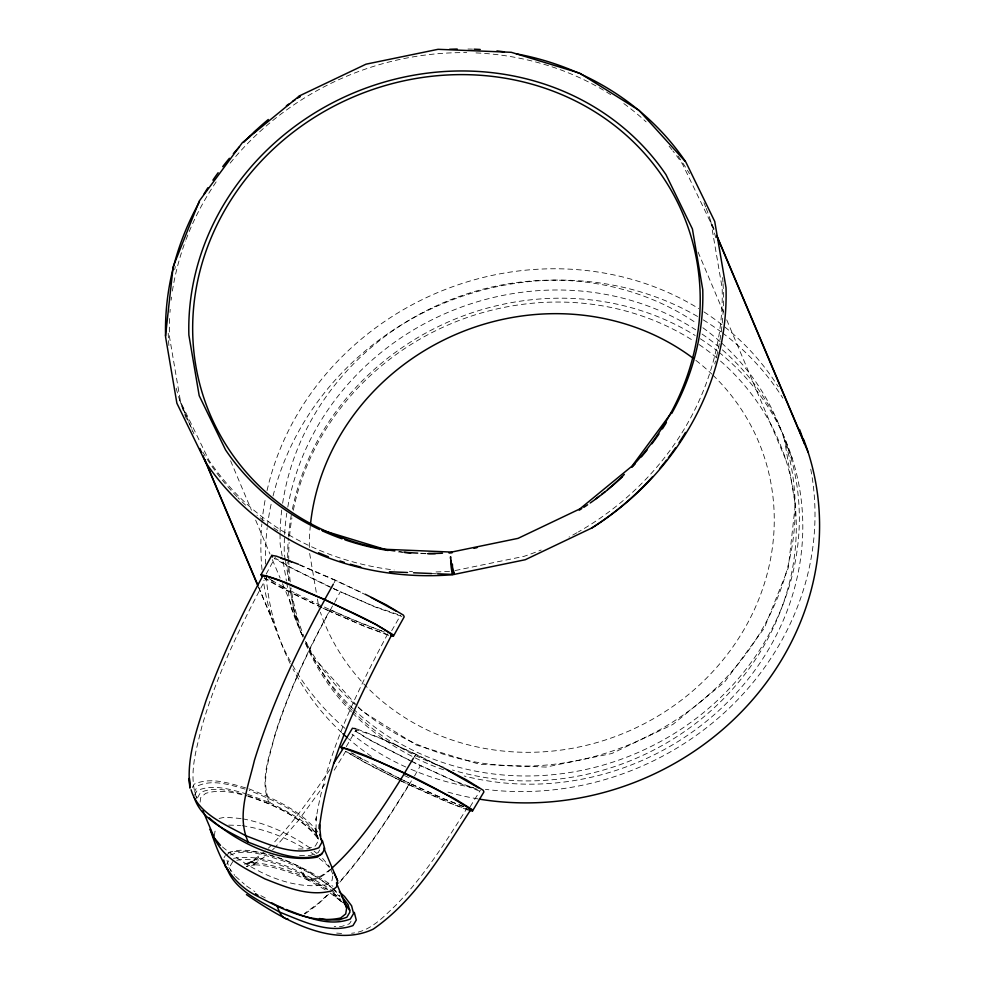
<?xml version="1.0" encoding="UTF-8"?>
<svg xmlns="http://www.w3.org/2000/svg" width="985" height="985" viewBox="0 0 985 985"><rect width="100%" height="100%" fill="white"/><g stroke="black" fill="none" stroke-linecap="round" stroke-linejoin="round"><path stroke-width="0.74" stroke-dasharray="4.92 3.69" d="M200.115 802.135L200.706 797.579L205.643 793.381C219.015 789.182 233.334 792.211 246.472 795.929M214.373 835.908L214.964 831.352L217.931 828.841M332.745 876.071L332.007 880.602L326.909 884.69C288.223 890.76 249.488 869.386 220.492 845.364M267.181 576.176C241.263 624.256 217.192 673.752 201.925 726.376C196.471 749.203 188.344 774.136 196.335 797.308M266.196 574.07L275.381 557.042M387.807 634.709L365.09 626.46L329.655 611.143C307.283 651.971 287.485 694.462 273.892 739.058C269.09 759.484 260.077 782.681 270.296 802.886C287.423 811.492 305.387 820.493 318.02 835.292M192.334 787.508L194.205 784.146C211.295 776.439 230.539 783.728 247.481 788.406M194.501 795.24L197 790.758C212.649 783.592 230.465 789.416 246.127 793.812M197.517 797.813L200.46 792.531C215.099 785.808 231.758 791.164 246.422 795.277M334.075 582.8L335.516 580.227L363.785 593.561M322.994 608.201L329.729 611.328L333.817 603.386M334.752 602.315L340.354 591.689L374.004 606.255L399.159 614.935M387.745 633.835C356.508 692.48 326.146 753.919 315.902 820.197L316.345 815.186L315.914 833.212L315.68 827.265L316.887 837.693L315.926 831.155L318.34 840.71L315.385 846.004L307.665 848.861L297.285 849.021M319.657 849.969L318.18 852.616L310.46 855.472L298.603 855.657M391.685 630.708L400.624 615.194M346.277 746.655L356.041 729.848C386.514 738.676 414.673 754.362 443.238 767.992M345.723 751.309L333.349 771.6M414.414 757.108L415.941 754.535M224.051 857.664L225.38 855.46M226.735 864.19L228.729 860.878M232.817 861.604L229.69 866.825L230.81 871.208M414.291 756.763L415.818 754.227L443.878 768.054M401.166 780.994L409.181 784.885L413.54 777.067M414.513 775.995L420.472 765.53L453.888 780.711L478.907 789.921M351.079 921.16L349.515 923.77L341.66 926.466L334.198 926.442M463.406 806.383L442.006 798.035L409.625 783.321C388.336 818.363 365.534 852.727 338.224 883.41M329.864 769.519C312.676 795.326 294.675 820.837 273.239 843.345M470.104 810.052L453.753 804.597L409.107 784.713C388.028 819.298 365.497 853.244 338.569 883.594M470.128 806.777L480.372 790.216M467.653 807.232C446.131 841.338 424.437 875.788 396.229 904.87C383.436 916.9 370.225 931.687 351.596 933.251M325.087 783.937L297.999 821.047L275.443 847.038M328.424 894.392L317.687 904.562L304.845 914.031M272.525 849.883L274.47 847.986M268.351 848.196L271.257 845.376M327.008 895.279L318.327 903.343L304.279 913.637M265.445 851.015L247.863 864.214L258.624 857.627L253.231 860.915M331.662 868.881C324.878 874.348 316.936 881.329 307.591 879.888C290.144 871.947 271.638 865.101 252.258 864.682L254.856 864.818L246.447 866.406L255.041 863.389L266.036 855.817M226.821 854.808L229.874 852.357C266.701 846.287 303.663 866.16 332.031 888.051M330.628 869.102C324.311 873.941 317.158 879.864 308.687 878.915C289.959 870.543 270.272 862.958 249.488 862.688L253.404 862.725L244.206 864.091L253.379 860.853M228.089 852.776C245.585 846.066 264.62 854.057 281.587 858.969C299.748 865.938 317.17 874.828 332.918 886.315M230.133 855.078C246.989 847.999 265.531 855.657 281.969 860.471C299.132 867.059 315.582 875.468 330.455 886.303M233.543 858.354C267.427 853.01 301.139 871.269 329.261 888.593M236.745 860.25C268.745 855.214 300.585 872.464 327.143 888.815M219.126 818.424L225.036 817.193L241.399 818.56M455.23 570.524L524.032 556.34A280.356 257.885 -22.9 0 0 541.171 549.999M228.655 825.134L240.623 825.418M431.615 573.529L437.635 573.787M336.685 933.103L342.718 933.521M401.868 616.45L376.061 607.4L331.071 587.639M242.064 825.676C264.706 829.001 286.45 837.595 306.015 849.365M242.839 818.855C267.785 823.546 291.24 834.763 311.937 849.292M245.043 789.083C229.948 784.848 212.785 779.012 197.665 785.907L194.722 791.201L196.778 798.49M247.506 794.218L270.296 802.886M247.838 795.695C274.15 804.942 301.915 817.094 319.066 840.033C306.729 812.736 275.098 801.297 249.291 790.327M247.9 796.36C274.15 804.536 300.905 816.774 318.931 838.198M381.712 630.917L362.714 623.85L330.123 609.74C308.6 648.758 289.615 689.352 275.775 731.769C270.038 754.756 258.55 780.883 269.681 803.982M384.519 632.087L347.742 617.681L312.442 601.65M388.767 635.35L365.287 626.719L329.729 611.328M357.136 729.06L380.493 738.171L415.818 754.227M479.276 791.004L455.92 781.893L413.922 762.599M463.676 806.703L442.967 798.589L402.914 780.182M467.863 810.039L444.506 800.94L409.181 784.885M299.391 564.959L335.651 580.547L364.524 594.189M248.873 788.813C274.052 798.773 300.844 810.286 317.97 832.14M299.957 564.836L335.516 580.227M329.655 611.143L293.37 593.893L264.411 577.801M332.13 587.873L291.991 568.173L276.059 558.63M333.509 588.513L340.354 591.689M329.729 587.011L289.368 567.151L274.926 558.667M321.652 607.573L278.595 586.457L264.165 577.986M399.073 779.874L409.107 784.713M409.575 760.248L372.465 741.188L362.308 735.303L356.681 731.412L356.041 729.848M410.942 760.9L420.472 765.53M412.58 761.947L369.855 740.117L353.172 729.787M399.073 778.199L351.78 753.365M400.39 778.839L409.625 783.321M401.56 779.517L375.691 766.613M399.824 780.342L373.093 766.995L345.329 751.296M295.943 593.623L312.861 601.724M396.561 778.667L363.108 761.516L345.415 751.001M282.03 586.469L296.805 593.918M260.89 895.636L267.28 899.046M283.274 586.949L268.425 578.478M363.12 759.743L351.103 752.54M327.648 889.738L305.227 877.007L300.117 866.763M310.952 852.505L315.889 855.657M325.272 889.8L304.414 877.93L299.477 867.834M330.147 892.989L341.733 901.78M268.942 578.441L273.35 581.396M330.529 889.443L339.825 896.535M246.521 886.02L254.906 891.634M332.795 892.915L339.603 898.061M319.14 858.317L326.737 864.534L331.354 869.841M342.718 902.58L333.435 894.762L344.701 904.279M314.067 851.114L316.197 852.924M333.102 888.962L339.887 895.981M332.647 888.224L337.03 892.065M333.139 892.829L340.81 899.551M235.55 876.416L244.329 884.099M356.976 705.716L318.093 662.4M358.011 706.848L362.049 711.035L416.286 745.029L479.609 764.298L545.998 767.081L611.919 753.488L672.878 724.443L724.726 681.916L764.335 628.073L788.32 567.779L795.289 504.615L784.54 440.16L792.162 458.21M322.587 858.354L329.766 866.972M228.865 867.6L234.713 875.32M176.167 388.176A280.294 257.824 -22.9 0 0 179.602 399.898L209.029 460.451A280.356 257.885 -22.9 0 0 394.172 569.995M330.837 869.509L332.979 874.557M706.233 208.426A280.356 257.885 -22.9 0 1 710.801 221.379L714.396 229.874M713.829 229.012L682.58 164.224A280.356 257.885 -22.9 0 0 672.878 150.89M698.07 252.049L723.729 312.799M726.721 319.866L785.796 459.724M230.588 460.783L251.471 510.23M255.644 520.117L269.976 554.026M272.365 559.677L280.122 578.035M282.498 583.686L299.218 623.246M286.684 582.517L290.71 606.107L298.332 624.158M179.578 399.898L193.934 433.892M258.55 586.863L272.316 619.442M169.605 318.512A280.356 257.885 -22.9 0 0 169.457 336.661L180.809 403.296L187.975 420.25M188.566 421.666L192.74 431.553M258.39 586.949L276.883 630.745M316.271 833.421L318.34 840.71M227.006 860.299L228.495 866.147M710.801 221.379L722.165 288.014A280.356 257.885 -22.9 0 1 578.404 531.912M309.647 553.447L316.419 593.167M317.429 599.052L318.931 607.88M285.318 559.923L284.32 554.026A260.619 239.724 -22.9 0 1 284.517 535.938M285.576 561.401L288.839 580.571M290.095 587.946L294.872 615.97A260.619 239.724 -22.9 0 0 302.998 637.393M282.166 555.971L280.159 544.176A260.619 239.724 -22.9 0 1 280.097 533.661M283.175 561.869L286.438 581.039M467.961 49.016A284.271 261.468 -22.9 0 1 472.566 49.127M810.741 469.18A280.356 257.885 -22.9 0 1 485.396 789.354M473.403 787.594A280.356 257.885 -22.9 0 1 410.006 768.866M405.857 767.032A280.356 257.885 -22.9 0 1 352.014 734.157M345.021 728.383A280.356 257.885 -22.9 0 1 291.314 663.053M290.563 661.698A280.356 257.885 -22.9 0 1 263.327 580.485M262.022 569.724A280.356 257.885 -22.9 0 1 261.825 523.971M261.961 522.444A280.356 257.885 -22.9 0 1 265.482 498.09M267.058 490.579A280.356 257.885 -22.9 0 1 698.685 308.564M703.918 311.876A280.356 257.885 -22.9 0 1 778.261 386.76M703.943 202.713A280.356 257.885 -22.9 0 1 705.679 206.998M577.075 532.663A280.356 257.885 -22.9 0 1 569.022 537.071M449.554 571.3A280.356 257.885 -22.9 0 1 432.624 572.014M412.53 571.608A280.356 257.885 -22.9 0 1 409.452 571.423M677.939 155.925A280.356 257.885 -22.9 0 1 689.512 173.766M720.552 361.113A256.789 236.203 -22.9 0 1 756.135 658.436A256.789 236.203 -22.9 0 1 452.423 770.011M443.767 767.241A256.789 236.203 -22.9 0 1 353.283 711.453M352.211 710.37A256.789 236.203 -22.9 0 1 305.436 640.176M304.857 638.772A256.789 236.203 -22.9 0 1 291.031 587.91M290.243 581.864A256.789 236.203 -22.9 0 1 288.814 562.213M288.777 560.711A256.789 236.203 -22.9 0 1 289.122 542.427M289.565 536.283A256.789 236.203 -22.9 0 1 291.905 517.876M293.321 510.279A256.789 236.203 -22.9 0 1 694.117 341.253M699.165 344.602A256.789 236.203 -22.9 0 1 717.092 358.158M477.984 798.897A280.356 257.885 -22.9 0 1 444.838 791.201M409.034 777.694A280.356 257.885 -22.9 0 1 402.077 774.358M371.37 756.369A280.356 257.885 -22.9 0 1 348.444 738.701M341.684 732.618A280.356 257.885 -22.9 0 1 292.939 668.938M290.132 663.434A280.356 257.885 -22.9 0 1 266.073 574.871M265.531 564.122A280.356 257.885 -22.9 0 1 267.194 527.64M267.378 526.113A280.356 257.885 -22.9 0 1 271.638 501.894M273.054 495.947A280.356 257.885 -22.9 0 1 697.934 316.69M703.253 319.879A280.356 257.885 -22.9 0 1 721.155 331.945M722.387 332.856A280.356 257.885 -22.9 0 1 782.841 398.063M277.856 530.644A280.356 257.885 -22.9 0 1 271.503 526.285M264.103 520.819A280.356 257.885 -22.9 0 1 256.974 515.155M245.61 505.17A280.356 257.885 -22.9 0 1 237.988 497.733M236.929 496.637A280.356 257.885 -22.9 0 1 202.885 452.226M186.51 419.105A280.356 257.885 -22.9 0 1 180.809 403.296M169.962 312.417A280.356 257.885 -22.9 0 1 170.196 309.352M171.119 300.191A280.356 257.885 -22.9 0 1 171.501 297.138M172.387 291.043A280.356 257.885 -22.9 0 1 185.5 241.005M186.03 239.577A280.356 257.885 -22.9 0 1 217.266 180.304M230.17 163.128A280.356 257.885 -22.9 0 1 466.73 52.648M476.001 52.919A280.356 257.885 -22.9 0 1 613.717 96.579M623.837 103.585A280.356 257.885 -22.9 0 1 646.123 121.869M669.086 146.162A280.356 257.885 -22.9 0 1 671.942 149.695M426.086 553.693A260.705 239.798 -22.9 0 1 418.403 553.484M403.148 552.4A260.705 239.798 -22.9 0 1 397.103 551.735M425.458 553.398A256.777 236.191 -22.9 0 1 419.278 553.201M402.385 551.895A256.777 236.191 -22.9 0 1 399.344 551.551M168.891 345.563A280.294 257.824 -22.9 0 1 168.484 339.406M168.41 337.867A280.294 257.824 -22.9 0 1 168.226 333.262M174.665 269.558A280.294 257.824 -22.9 0 1 175.367 266.578M712.02 224.777A280.294 257.824 -22.9 0 1 716.587 240.968M722.596 277.573A280.294 257.824 -22.9 0 1 722.953 282.19M723.039 283.729A280.294 257.824 -22.9 0 1 715.873 359.574M715.504 361.027A280.294 257.824 -22.9 0 1 714.741 363.921M722.399 349.86A260.619 239.724 -22.9 0 1 722.005 696.1A260.619 239.724 -22.9 0 1 354.452 710.037M353.356 709.003A260.619 239.724 -22.9 0 1 305.559 642.983M284.603 534.424A260.619 239.724 -22.9 0 1 286.807 513.136M287.792 507.078A260.619 239.724 -22.9 0 1 695.656 329.778M702.046 334.05A260.619 239.724 -22.9 0 1 718.976 346.929M718.939 352.261A260.619 239.724 -22.9 0 1 767.463 651.27A260.619 239.724 -22.9 0 1 464.218 776.008M443.595 769.802A260.619 239.724 -22.9 0 1 352.482 712.943M351.411 711.872A260.619 239.724 -22.9 0 1 305.239 642.762M302.924 637.073A260.619 239.724 -22.9 0 1 289.812 586.764M289.048 580.621A260.619 239.724 -22.9 0 1 287.78 562.213M287.694 557.732A260.619 239.724 -22.9 0 1 288.371 538.044M288.494 536.529A260.619 239.724 -22.9 0 1 291.252 515.266M292.397 509.257A260.619 239.724 -22.9 0 1 695.201 335.503M700.409 338.803A260.619 239.724 -22.9 0 1 717.757 351.313M721.623 343.014A260.619 239.724 -22.9 0 1 718.988 685.117A260.619 239.724 -22.9 0 1 355.868 705.272M354.748 704.275A260.619 239.724 -22.9 0 1 305.522 641.395M302.727 635.904A260.619 239.724 -22.9 0 1 290.71 606.107M280.134 532.146A260.619 239.724 -22.9 0 1 281.808 509.344M282.646 503.273A260.619 239.724 -22.9 0 1 696.617 323.326M702.871 327.746A260.619 239.724 -22.9 0 1 720.503 342.004M712.906 375.125A235.23 216.368 -22.9 0 1 658.62 715.664A235.23 216.368 -22.9 0 1 320.371 612.202M309.327 547.5A235.23 216.368 -22.9 0 1 310.263 526.335M695.841 360.338A235.23 216.368 -22.9 0 1 711.81 374.078"/><path stroke-width="1.48" d="M165.517 335.848L173.138 266.824L199.339 200.94L242.347 142.677L299.243 96.037M323.868 848.208L337.547 880.578L336.759 886.66L331.822 890.846C309.068 897.003 285.724 887.116 264.805 878.842C246.139 869.004 223.878 858.969 214.755 838.691M336.414 882.892L346.683 907.887L345.71 913.92L340.625 918.008C311.814 924.189 283.175 909.623 258.267 896.633C229.727 882.831 219.581 857.873 210.1 829.161L213.314 836.758L220.492 845.364M320.667 836.29L319.435 824.482L319.337 828.828C327.069 759.509 359.882 695.73 391.771 634.734C371.456 619.885 347.299 610.872 324.816 599.717C296.633 651.06 271.725 704.484 254.376 760.518C248.208 786.633 236.215 816.122 248.343 842.249C271.109 850.671 297.347 863.673 321.639 854.377L324.767 848.787L322.587 841.055L320.765 838.752M261.751 576.373L261.05 574.698L271.811 555.38L276.465 556.193L298.566 564.294M261.05 574.698C283.298 579.783 303.749 590.865 324.742 599.545L333.361 584.093M391.094 635.756L393.421 636.175L404.195 616.856L403.481 615.182L386.637 605.086L365.139 594.214M341.758 748.834L341.081 747.172L352.495 728.137M341.081 747.172C363.231 752.786 383.522 764.188 404.404 773.262L413.528 758.031M469.02 810.273L472.504 810.975L483.918 791.928L483.241 790.278L466.558 779.948L443.878 768.054M333.558 763.523L343.482 748.095C387.77 763.769 431.405 784.097 470.879 809.535C442.93 852.382 416.064 899.367 373.253 929.126C331.686 948.924 279.9 917.564 246.422 894.577M404.466 773.434C383.46 807.22 361.532 841.35 331.797 868.204M671.573 412.555L632.001 466.139L579.685 509.048M322.489 852.887L317.552 857.073C279.518 864.14 236.757 842.224 208.869 817.575M391.008 635.3L391.771 634.734M470.104 810.052L470.879 809.535M299.415 95.902L366.026 64.173L438.054 49.312L511.289 52.303L579.673 73.124L638.945 110.283L685.067 161.245M299.502 96.825L300.179 96.505A280.294 257.824 -22.9 0 0 297.63 98.118M579.857 508.913L518.048 538.364L451.228 552.142M437.635 573.787L453.839 574.464L525.276 559.726L592.12 527.849A284.271 261.468 -22.9 0 0 726.019 287.694L714.728 221.453L685.88 162.131A284.271 261.468 -22.9 0 0 580.325 73.887M473.994 548.288L476.962 547.672M452.608 571.066L453.74 570.832M451.635 552.08L384.63 549.273L321.726 530.115M389.432 571.756L407.507 572.519M413.54 572.777L431.615 573.529M288.125 919.214C281.267 918.709 279.05 910.891 276.847 905.56L271.441 902.679M319.497 918.512L327.032 919.904L338.975 919.941L346.831 917.244L349.958 912.036L348.111 904.722L341.426 895.907M353.652 728.371L355.979 728.826M281.094 558.249L291.523 561.893M276.847 905.56L283.471 908.342M286.118 909.463C306.052 917.01 329.101 927.057 350.266 919.079L353.578 913.551L351.608 905.806L344.541 896.473L339.259 891.856M324.816 599.717L279.888 580.67L266.689 576.163L262.7 576.126C240.611 616.265 221.329 658.066 205.84 701.209C196.938 729.183 186.091 758.253 189.957 788.099L189.366 778.372L189.748 784.528M324.742 599.545L375.876 624.404L392.719 634.488L393.421 636.175M404.404 773.262L455.144 798.995L471.827 809.325L472.504 810.975M447.35 770.073L478.612 787.877M248.343 842.249C228.495 831.18 201.913 820.961 194.242 797.653M371.32 597.538L396.549 611.328M255.46 893.654L257.996 895.353M344.11 902.432L349.958 910.14M228.015 870.014L225.356 866.517L223.718 860.065M334.124 873.03L337.547 880.578M343.482 900.29L346.683 907.887M716.784 235.538L803.538 440.911M716.821 236.08L808.119 452.226M271.811 555.38L272.525 557.054M204.708 459.392L257.356 584.031M199.906 448.507L201.691 452.743M202.885 455.575L257.787 585.546M202.885 810.692L214.176 837.422M319.793 834.443L321.972 842.163L318.844 847.765C294.564 857.061 268.314 844.059 245.548 835.637C225.417 824.371 197.997 813.955 191.078 789.748M354.292 912.332L356.262 920.076L352.95 925.604C328.362 934.383 302.26 920.975 279.531 912.085C260.163 900.93 234.676 890.415 226.735 867.883M453.777 572.039L453.839 574.464M452.41 564.183L452.706 574.415M199.463 201.876A284.271 261.468 -22.9 0 0 165.591 336.981L176.881 403.222L205.742 462.544A284.271 261.468 -22.9 0 0 452.706 574.698A11.783 1.564 85.3 0 1 450.736 562.472L450.724 559.468A11.635 0.96 78.3 0 0 452.534 568.234A11.832 0.985 78.3 0 0 454.344 574.354M203.932 194.143A284.271 261.468 -22.9 0 1 207.884 187.753M212.883 180.169A284.271 261.468 -22.9 0 1 218.141 172.72M222.721 166.625A284.271 261.468 -22.9 0 1 229.394 158.29M233.346 153.648A284.271 261.468 -22.9 0 1 239.429 146.851M243.578 142.456A284.271 261.468 -22.9 0 1 268.302 119.493M449.554 49.299A284.271 261.468 -22.9 0 1 457.212 49.041M474.093 49.188A284.271 261.468 -22.9 0 1 480.224 49.472M496.933 50.912A284.271 261.468 -22.9 0 1 504.431 51.885M516.362 53.843A284.271 261.468 -22.9 0 1 578.971 73.272M248.257 138.208A280.294 257.824 -22.9 0 1 250.375 136.09M253.613 132.95A280.294 257.824 -22.9 0 1 256.913 129.835M286.364 105.801A280.294 257.824 -22.9 0 1 288.839 104.053M292.594 101.467A280.294 257.824 -22.9 0 1 295.106 99.781M671.684 413.503A260.705 239.798 -22.9 0 0 702.748 289.59L692.406 228.951L666.02 174.727A260.705 239.798 -22.9 0 0 373.106 85.572A260.705 239.798 -22.9 0 0 188.874 335.085L199.204 395.724L225.59 449.948A260.705 239.798 -22.9 0 0 319.596 529.598M666.414 422.516A260.705 239.798 -22.9 0 1 662.388 428.894M659.014 433.929A260.705 239.798 -22.9 0 1 651.898 443.804M647.207 449.825A260.705 239.798 -22.9 0 1 641.358 456.868M635.288 463.676A260.705 239.798 -22.9 0 1 632.185 467.001M622.483 476.678A260.705 239.798 -22.9 0 1 590.175 503.027M587.639 504.776A260.705 239.798 -22.9 0 1 583.797 507.349M452.09 552.807A260.705 239.798 -22.9 0 1 449.049 553.041M435.296 553.656A260.705 239.798 -22.9 0 1 427.625 553.705M410.757 553.053A260.705 239.798 -22.9 0 1 404.663 552.548M388.152 550.48A260.705 239.798 -22.9 0 1 344.947 539.829M342.054 538.82A260.705 239.798 -22.9 0 1 322.39 530.878M394.813 550.96A256.777 236.191 -22.9 0 1 211.479 237.016A256.777 236.191 -22.9 0 1 583.391 105.099A256.777 236.191 -22.9 0 1 631.668 466.939M624.33 474.438A256.777 236.191 -22.9 0 1 607.474 489.644M605.122 491.577A256.777 236.191 -22.9 0 1 601.552 494.433M599.151 496.292A256.777 236.191 -22.9 0 1 595.494 499.038M581.803 508.543A256.777 236.191 -22.9 0 1 579.266 510.181M442.474 553.225A256.777 236.191 -22.9 0 1 428.561 553.447M417.726 553.127A256.777 236.191 -22.9 0 1 403.899 552.056M803.551 439.273A280.356 257.885 -22.9 0 1 749.105 703.684A280.356 257.885 -22.9 0 1 479.461 799.143M347.311 737.703A280.356 257.885 -22.9 0 1 342.805 733.653M360.719 567.015A280.356 257.885 -22.9 0 1 350.254 564.183M344.331 562.386A280.356 257.885 -22.9 0 1 339.923 560.945M328.362 556.771A280.356 257.885 -22.9 0 1 318.5 552.72M685.486 432.44A280.294 257.824 -22.9 0 1 679.01 442.708M675.587 447.769A280.294 257.824 -22.9 0 1 668.372 457.693M666.5 460.13A280.294 257.824 -22.9 0 1 659.753 468.503M652.71 476.592A280.294 257.824 -22.9 0 1 591.443 528.182M799.512 429.398A280.356 257.885 -22.9 0 1 804.449 443.816M310.583 523.294A235.23 216.368 -22.9 0 1 455.993 334.358A235.23 216.368 -22.9 0 1 693.44 358.491M450.576 556.808L450.588 558.606L450.576 556.808"/></g></svg>
